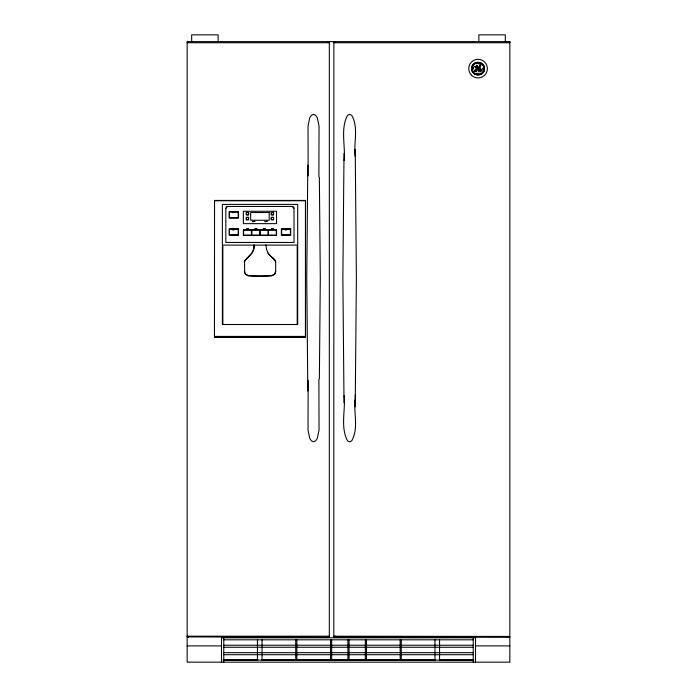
<?xml version="1.0" encoding="UTF-8"?>
<svg xmlns="http://www.w3.org/2000/svg" width="697" height="697" viewBox="0 0 697 697"><rect width="100%" height="100%" fill="white"/><g stroke="black" fill="none" stroke-linecap="round" stroke-linejoin="round"><path stroke-width="1.05" d="M222.857 324.514L222.857 245.1L297.21 245.1L297.21 324.514M214.545 336.851L305.521 336.851L305.521 200.431L214.545 200.431L214.458 337.2L305.434 337.2L305.434 200.78L214.458 200.78M355.122 156.267C353.545 142.859 358.824 127.412 351.663 115.258L349.624 114.378L347.594 115.258C340.214 128.823 345.581 145.647 344.152 160.563M344.152 395.608C345.581 410.524 340.214 427.339 347.594 440.913L349.624 441.793L351.663 440.913C358.824 428.76 353.545 413.312 355.122 399.904M308.152 380.292L308.022 430.066L309.738 438.396L311.489 440.913L313.528 441.793L315.558 440.913L317.309 438.396L319.034 430.066L318.886 379.299M318.886 176.872L319.034 126.105L317.309 117.776L315.558 115.258L313.528 114.378L311.489 115.258L309.738 117.776L308.022 126.105L308.152 175.879M355.217 406.848L355.296 394.885M344.022 153.462L342.863 278.086L344.022 402.709M355.235 402.709L356.394 278.086L355.217 149.324M307.813 165.18L306.758 278.086L307.813 391M319.365 378.741L320.298 278.086L319.365 177.43M292.409 206.573L293.907 208.176M244.386 262.124C246.729 256.522 254.928 253.647 254.022 246.067M254.161 244.795L253.595 249.056L251.948 253.063L244.508 260.939L244.699 273.111M225.985 208.176L227.475 206.46L292.418 206.46L293.733 207.201A1.69 1.69 0 0 1 294.012 207.802L294.047 242.46L225.828 242.46L225.828 208.168L226.542 206.809L227.483 206.539M328.435 41.646C327.372 44.068 328.54 39.964 329.324 42.752L329.324 636.195C328.087 639.619 328.034 634.462 328.121 637.328L187.406 636.901M275.69 271.316L274.496 274.452L271.778 275.785A38.326 8.861 0 0 1 248.298 275.785L245.571 274.452L244.386 271.316M334.081 636.901L508.705 637.328L509.812 636.448L333.837 636.195L333.863 42.5L335.03 41.62L333.837 42.752L509.838 42.752L508.705 41.62M188.303 41.62L187.162 42.752L329.324 42.752M328.121 637.328L328.13 637.302A1.141 1.133 0 0 0 329.324 636.195L187.162 636.195A1.141 1.141 0 0 0 188.303 637.328M275.367 272.893L274.496 274.235L271.778 275.568A37.22 8.625 0 0 1 248.298 275.568L245.571 274.235M187.275 42.264L188.051 41.646M214.545 336.424L305.521 336.424M223.781 639.811L473.219 639.811M223.781 645.23L473.219 645.23M187.162 645.901L221.489 645.901M475.511 645.901L509.838 645.901M223.781 647.26L473.219 647.26M223.781 652.671L473.219 652.671M223.781 654.701L473.219 654.701M223.084 659.893L257.829 659.893M262.028 659.893L434.972 659.893M439.171 659.893L473.916 659.893M223.781 660.12L473.219 660.12M328.182 41.62L329.071 42.047M508.958 41.646L509.812 42.5M268.118 253.063C269.469 257.054 275.428 257.785 275.69 262.124M335.022 637.302L335.03 636.195L335.022 637.302A1.141 1.133 0 0 1 333.828 636.195L333.863 636.448M275.559 261.166L268.118 253.264L266.472 249.056M265.905 244.795L266.472 249.256M505.325 41.62L505.325 34.85L478.848 34.85L478.848 41.62M475.511 662.15L475.511 637.781L221.489 637.781L221.489 662.15M473.219 637.781L473.219 662.15M439.546 639.811L439.546 660.12M434.972 639.811L434.972 660.12M401.298 639.811L401.298 660.12M400.156 639.811L400.156 660.12M366.483 639.811L366.483 660.12M365.333 639.811L365.333 660.12M349.075 639.811L349.075 660.12M347.925 639.811L347.925 660.12M331.667 639.811L331.667 660.12M330.517 639.811L330.517 660.12M296.844 639.811L296.844 660.12M295.702 639.811L295.702 660.12M275.69 261.898L275.69 271.542M262.028 639.811L262.028 660.12M257.454 639.811L257.454 660.12M223.781 637.781L223.781 662.15M218.152 41.62L218.152 34.85L191.675 34.85L191.675 41.62M509.725 636.683A1.133 1.133 0 0 1 508.958 637.302M222.369 204.404L222.369 324.514L297.697 324.514L297.697 204.404L222.369 204.404M334.969 42.5L334.969 41.62L334.969 42.5M475.136 70.859C476.887 72.566 477.262 66.729 475.136 70.859M474.753 66.529L475.642 67.853C479.196 68.541 473.655 69.09 474.666 71.512L476.382 71.704L477.602 68.733C481.008 66.546 477.297 69.134 478.29 70.955L479.945 71.965L481.418 71.103L481.104 69.125L479.902 69.047L479.37 69.874C480.503 72.035 479.58 69.169 480.712 69.552L480.895 70.824L480.05 71.408L478.944 70.772L478.865 69.16C482.124 67.513 478.569 68.376 480.825 65.954L480.66 65.3L479.789 65.265C479.702 66.616 476.765 69.613 478.072 66.694C474.291 69.726 479.1 65.823 476.765 65.204C474.352 69.334 475.999 65.082 474.753 66.529M483.788 68.62L483.448 70.432L483.43 68.114C481.287 67.33 484.729 72.375 481.653 73.037C480.39 74.971 473.202 74.021 478.569 74.004C479.309 71.861 474.317 75.328 473.638 72.235C471.686 71.024 472.688 63.627 472.671 69.134C474.814 69.892 471.372 64.856 474.457 64.202C475.668 62.233 483.038 63.279 477.55 63.235C477.663 64.56 485.243 63.139 483.788 68.62M484.18 68.62C484.493 76.897 470.823 76.217 471.965 68.01C472.357 60.517 484.52 61.127 484.18 68.62M484.476 68.62C484.816 77.297 470.466 76.6 471.66 67.984C472.078 60.125 484.842 60.752 484.476 68.62A6.412 6.412 0 0 1 474.866 74.17A6.412 6.412 0 0 1 474.866 63.07A6.412 6.412 0 0 1 484.476 68.62M477.166 65.771L476.199 67.173L477.166 65.771M480.311 65.84L479.562 66.895L480.311 65.84M509.838 41.62L187.162 41.62L187.162 662.15L509.838 662.15L509.838 41.62M276.543 211.261L243.366 211.261L243.366 223.65L276.543 223.65L276.543 211.261M238.513 211.731L229.191 211.731L229.191 218.03L238.513 218.03L238.513 211.731M238.243 212.019L229.461 212.019L229.461 217.743L238.243 217.743L238.243 212.019M234.837 212.324L232.763 212.672L234.837 212.324M248.602 212.428L246.302 212.428L246.302 214.842L248.602 214.842L248.602 212.428M273.564 212.428L271.264 212.428L271.264 214.842L273.564 214.842L273.564 212.428M248.515 212.533L246.381 212.533L246.381 214.737L248.515 214.737L248.515 212.533M269.216 212.533L250.65 212.533L250.65 220.243L269.216 220.243L269.216 212.533M273.485 212.533L271.351 212.533L271.351 214.737L273.485 214.737L273.485 212.533M248.602 217.351L246.302 217.351L246.302 219.755L248.602 219.755L248.602 217.351M273.564 217.351L271.264 217.351L271.264 219.755L273.564 219.755L273.564 217.351M248.515 217.447L246.381 217.447L246.381 219.651L248.515 219.651L248.515 217.447M273.485 217.447L271.351 217.447L271.351 219.651L273.485 219.651L273.485 217.447M254.841 221.35L252.767 221.698L254.841 221.35M267.056 221.35L264.982 221.698L267.056 221.35M248.62 228.66L246.546 229.008L248.62 228.66M256.862 228.66L254.78 229.008L256.862 228.66M265.33 228.66L263.248 229.008L265.33 228.66M273.451 228.66L271.377 229.008L273.451 228.66M238.513 228.869L229.191 228.869L229.191 235.168L238.513 235.168L238.513 228.869M290.71 228.869L281.379 228.869L281.379 235.168L290.71 235.168L290.71 228.869M238.243 229.156L229.461 229.156L229.461 234.88L238.243 234.88L238.243 229.156M290.431 229.156L281.658 229.156L281.658 234.88L290.431 234.88L290.431 229.156M234.95 229.496L232.876 229.844L234.95 229.496M287.364 229.496L285.291 229.844L287.364 229.496M276.543 229.81L243.366 229.81L243.366 235.412L276.543 235.412L276.543 229.81M251.417 230.062L243.61 230.062L243.61 235.159L251.417 235.159L251.417 230.062M259.711 230.062L251.905 230.062L251.905 235.159L259.711 235.159L259.711 230.062M268.005 230.062L260.199 230.062L260.199 235.159L268.005 235.159L268.005 230.062M276.3 230.062L268.493 230.062L268.493 235.159L276.3 235.159L276.3 230.062M471.486 75.198A9.305 9.305 0 0 0 487.064 71.024A9.305 9.305 0 0 0 475.659 59.628A9.305 9.305 0 0 0 471.486 75.198"/></g></svg>
